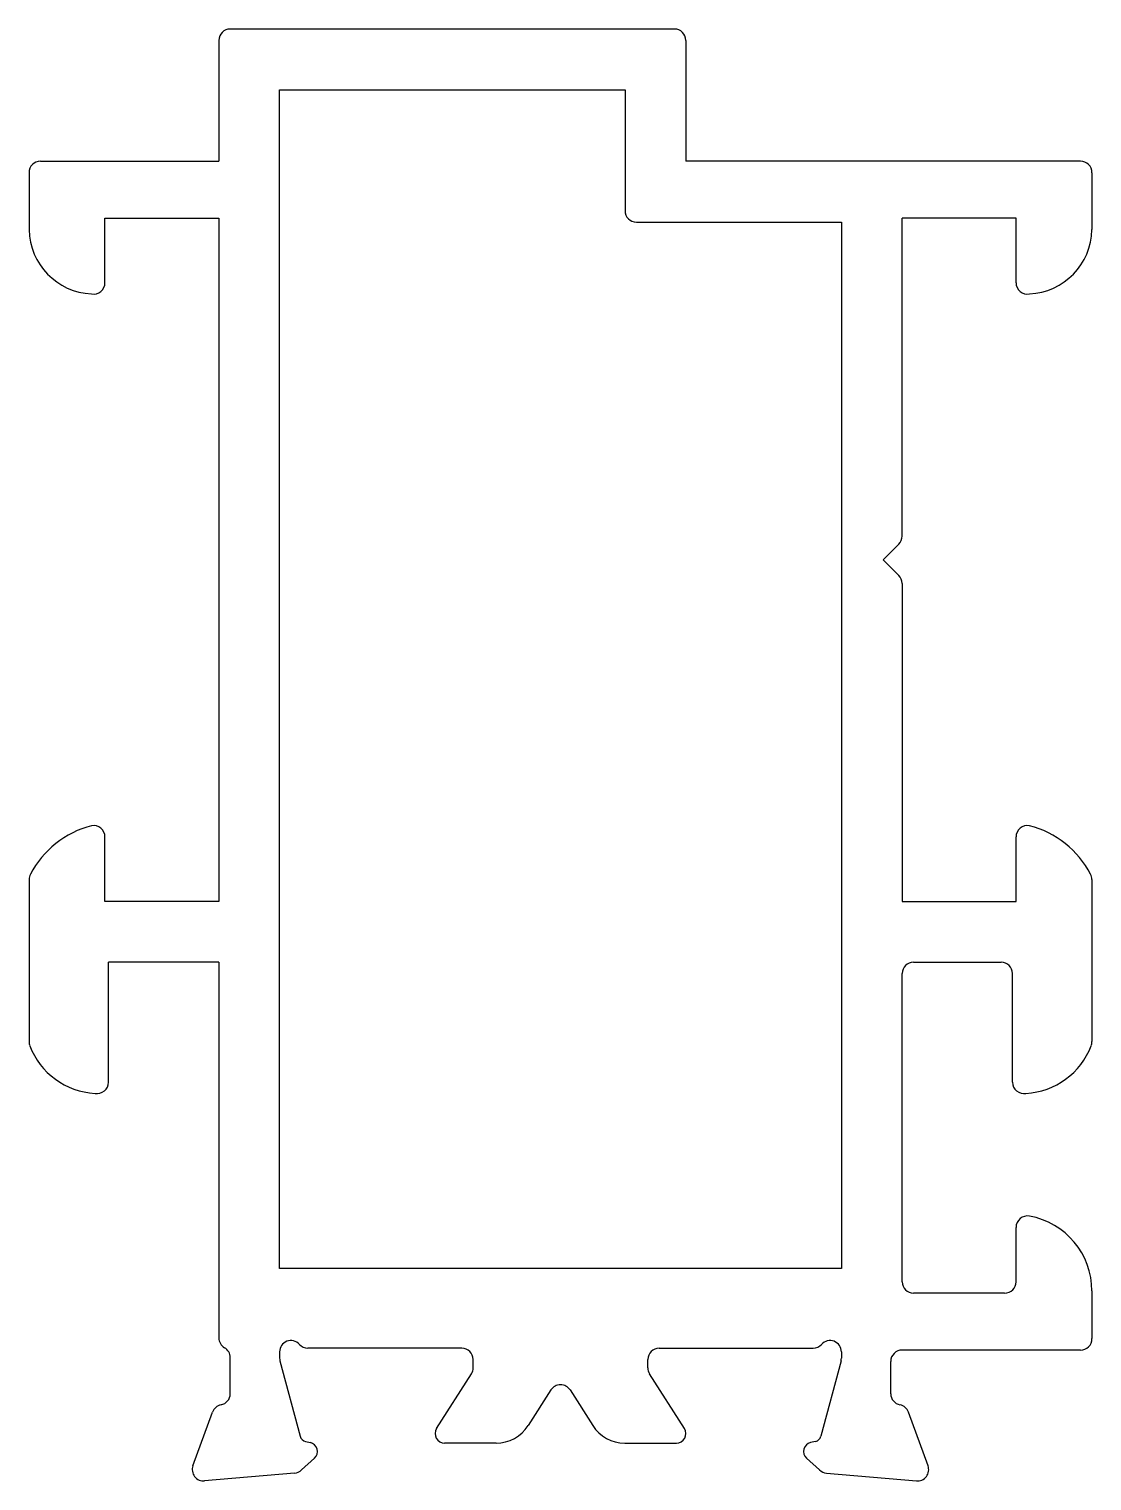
# Model space of a CAD drawing. Extents: x 1864.4 to 1892.4, y 1427.1 to 1465.4.
import ezdxf

# ---------------------------------------------------------------- set-up
doc = ezdxf.new("R2010")
doc.units = 0
doc.layers.get('0').update_dxf_attribs({"linetype": 'CONTINUOUS'})

msp = doc.modelspace()

# ---------------------------------------------------------------- linework, layer by layer
at = {"color": 0}
for p, q in [((1881.445, 1465.375), (1869.745, 1465.375)), ((1869.445, 1465.075), (1869.445, 1461.89)), ((1881.745, 1465.075), (1881.745, 1461.89)), ((1871.045, 1463.775), (1880.145, 1463.775)), ((1871.045, 1432.72), (1871.045, 1463.775)), ((1880.145, 1463.775), (1880.145, 1460.59)), ((1864.745, 1461.89), (1869.445, 1461.89)), ((1892.145, 1461.89), (1881.745, 1461.89)), ((1864.445, 1461.59), (1864.445, 1460.09)), ((1892.445, 1461.59), (1892.445, 1460.09)), ((1866.445, 1460.39), (1869.445, 1460.39)), ((1866.445, 1458.69), (1866.445, 1460.39)), ((1869.445, 1460.39), (1869.445, 1442.39)), ((1880.445, 1460.29), (1885.845, 1460.29)), ((1885.845, 1460.29), (1885.845, 1432.72)), ((1890.445, 1460.39), (1887.445, 1460.39)), ((1887.445, 1452.015), (1887.445, 1460.39)), ((1890.445, 1458.69), (1890.445, 1460.39)), ((1887.357, 1451.802), (1886.945, 1451.39)), ((1886.945, 1451.39), (1887.357, 1450.978)), ((1887.445, 1450.766), (1887.445, 1442.39)), ((1866.445, 1442.39), (1866.445, 1444.09)), ((1890.445, 1442.39), (1890.445, 1444.09)), ((1864.445, 1442.966), (1864.445, 1438.696)), ((1892.445, 1442.966), (1892.445, 1438.696)), ((1869.445, 1442.39), (1866.445, 1442.39)), ((1887.445, 1442.39), (1890.445, 1442.39)), ((1866.537, 1437.627), (1866.537, 1440.79)), ((1869.445, 1440.79), (1866.537, 1440.79)), ((1869.445, 1440.79), (1869.445, 1430.89)), ((1887.745, 1440.79), (1890.053, 1440.79)), ((1887.445, 1432.37), (1887.445, 1440.49)), ((1890.353, 1437.627), (1890.353, 1440.49)), ((1890.445, 1432.37), (1890.445, 1433.802)), ((1885.845, 1432.72), (1871.045, 1432.72)), ((1890.145, 1432.07), (1887.745, 1432.07)), ((1892.445, 1432.129), (1892.445, 1430.87)), ((1869.745, 1429.42), (1869.745, 1430.37)), ((1871.045, 1430.52), (1871.045, 1430.36)), ((1875.845, 1430.62), (1871.792, 1430.62)), ((1881.045, 1430.62), (1885.098, 1430.62)), ((1885.845, 1430.52), (1885.845, 1430.36)), ((1892.145, 1430.57), (1887.445, 1430.57)), ((1871.055, 1430.282), (1871.586, 1428.3)), ((1876.145, 1430.099), (1876.145, 1430.32)), ((1880.745, 1430.099), (1880.745, 1430.32)), ((1885.835, 1430.282), (1885.304, 1428.3)), ((1887.145, 1429.42), (1887.145, 1430.27)), ((1875.178, 1428.501), (1876.101, 1429.943)), ((1881.712, 1428.501), (1880.789, 1429.943)), ((1878.192, 1429.518), (1877.593, 1428.582)), ((1878.698, 1429.518), (1879.297, 1428.582)), ((1868.763, 1427.523), (1869.277, 1428.934)), ((1888.127, 1427.523), (1887.614, 1428.934)), ((1871.728, 1428.159), (1871.856, 1428.136)), ((1876.751, 1428.12), (1875.391, 1428.12)), ((1880.139, 1428.12), (1881.499, 1428.12)), ((1885.162, 1428.159), (1885.034, 1428.136)), ((1871.968, 1427.718), (1871.623, 1427.415)), ((1884.922, 1427.718), (1885.268, 1427.415)), ((1871.437, 1427.329), (1869.071, 1427.122)), ((1885.453, 1427.329), (1887.819, 1427.122))]:
    msp.add_line(p, q, dxfattribs=at)
for centre, radius, start, end in [((1869.745, 1465.075), 0.3, 90, 180), ((1881.445, 1465.075), 0.3, 0, 90), ((1864.745, 1461.59), 0.3, 90, 180), ((1892.145, 1461.59), 0.3, 0, 90), ((1880.445, 1460.59), 0.3, 180, 270), ((1866.176, 1460.124), 1.731, 181.1281, 267.2184), ((1890.714, 1460.124), 1.731, 272.7816, 358.8719), ((1866.145, 1458.69), 0.3, 259.8358, 0), ((1890.745, 1458.69), 0.3, 180, 280.1642), ((1887.145, 1452.015), 0.3, 315, 0), ((1887.145, 1450.766), 0.3, 0, 45), ((1866.73, 1441.926), 2.54, 104.5345, 152.3516), ((1866.147, 1444.092), 0.298, 359.5728, 100.5914), ((1890.743, 1444.092), 0.298, 79.4086, 180.4272), ((1890.161, 1441.926), 2.54, 27.6484, 75.4655), ((1864.745, 1442.966), 0.3, 152.3516, 180), ((1892.145, 1442.966), 0.3, 0, 27.6484), ((1887.745, 1440.49), 0.3, 90, 180), ((1890.053, 1440.49), 0.3, 0, 90), ((1864.745, 1438.696), 0.3, 180, 200.8204), ((1866.292, 1439.284), 1.955, 200.8204, 266.8292), ((1890.598, 1439.284), 1.955, 273.1708, 339.1796), ((1892.145, 1438.696), 0.3, 339.1796, 0), ((1866.237, 1437.627), 0.3, 259.8239, 0.0118), ((1890.653, 1437.627), 0.3, 179.9882, 280.1761), ((1890.745, 1433.802), 0.3, 79.8358, 180), ((1890.445, 1432.129), 2, 0, 79.8358), ((1887.745, 1432.37), 0.3, 180, 270), ((1890.145, 1432.37), 0.3, 270, 0), ((1869.745, 1430.89), 0.3, 180, 240), ((1871.345, 1430.52), 0.3, 41.8103, 180), ((1871.792, 1430.92), 0.3, 221.8103, 270), ((1885.098, 1430.92), 0.3, 270, 318.1897), ((1885.545, 1430.52), 0.3, 0, 138.1897), ((1892.145, 1430.87), 0.3, 270, 0), ((1869.445, 1430.37), 0.3, 360, 60), ((1871.345, 1430.36), 0.3, 180, 195), ((1875.845, 1430.32), 0.3, 360, 90), ((1881.045, 1430.32), 0.3, 90, 180), ((1885.545, 1430.36), 0.3, 345, 360), ((1887.445, 1430.27), 0.3, 90, 180), ((1875.845, 1430.099), 0.3, 328.6045, 0), ((1881.045, 1430.099), 0.3, 180, 211.3955), ((1878.445, 1429.357), 0.3, 32.6037, 147.3963), ((1869.445, 1429.42), 0.3, 280.9043, 0), ((1887.445, 1429.42), 0.3, 180, 259.0957), ((1869.559, 1428.831), 0.3, 100.9043, 160), ((1887.332, 1428.831), 0.3, 20, 79.0957), ((1875.391, 1428.37), 0.25, 148.6045, 270), ((1876.751, 1429.12), 1, 270, 327.3963), ((1880.139, 1429.12), 1, 212.6037, 270), ((1881.499, 1428.37), 0.25, 270, 31.3955), ((1871.78, 1428.352), 0.2, 195, 255), ((1871.791, 1427.895), 0.25, 315, 75), ((1885.099, 1427.895), 0.25, 105, 225), ((1885.111, 1428.352), 0.2, 285, 345), ((1869.045, 1427.42), 0.3, 160, 275), ((1871.411, 1427.627), 0.3, 275, 315), ((1885.48, 1427.627), 0.3, 225, 265), ((1887.845, 1427.42), 0.3, 265, 20)]:
    msp.add_arc(centre, radius, start, end, dxfattribs=at)

doc.saveas('drawing.dxf')
